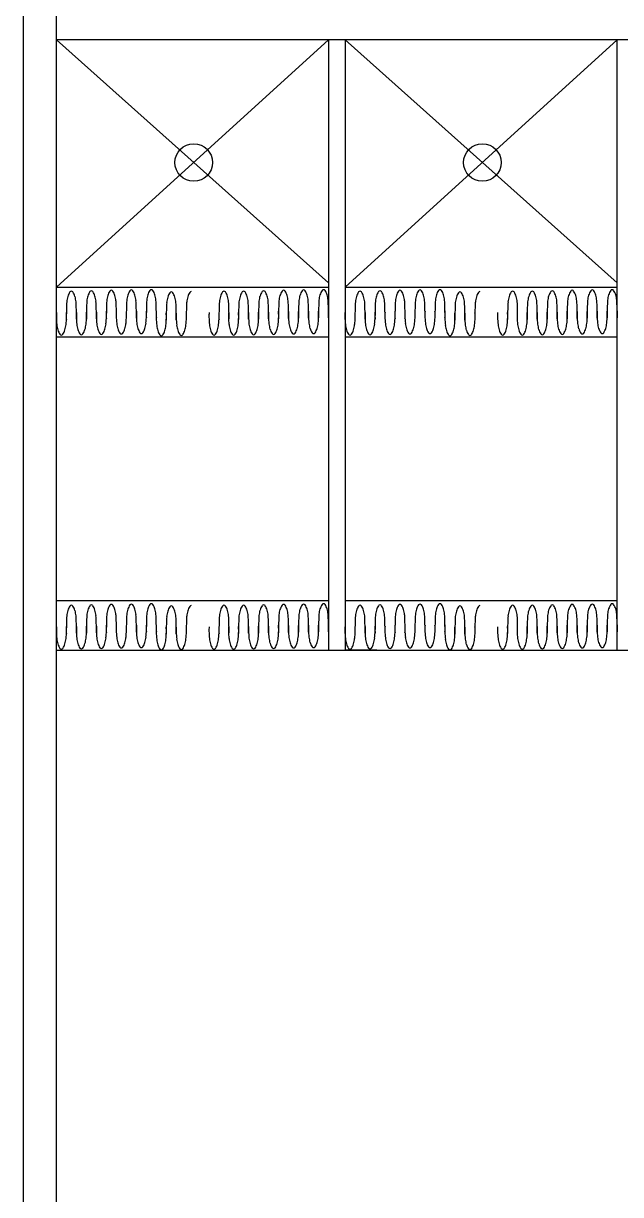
# Model space of a CAD drawing. Header units: inches. Extents: x -460 to 10305, y -938 to 5356.
# Drawn here: x 9819.4 to 9891.8, y 2437.1 to 2579.1 of the extents above; entities that cross this region are included whole.
import ezdxf

# ---------------------------------------------------------------- set-up
doc = ezdxf.new("R2010")
doc.units = ezdxf.units.IN
doc.header["$MEASUREMENT"] = 0
for name, color, linetype in [('01-0263-06-DWG-BFP-ARCH$0$SP-FIXT', 35, 'Continuous'), ('01-0263-06-DWG-BFP-ARCH$0$SP-PART', 190, 'Continuous'), ('01-0263-06-DWG-BFP-ARCH$0$SP-WALL', 7, 'Continuous')]:
    doc.layers.add(name, color=color, linetype=linetype)

# ---------------------------------------------------------------- blocks, each defined once
blk = doc.blocks.new('01-0263-06-DWG-BFP-ARCH', base_point=(1295.16, 1353.43))
at = {"layer": '01-0263-06-DWG-BFP-ARCH$0$SP-FIXT'}
for p, q in [((3307.16, 1981.43), (3340.16, 1951.96)), ((3307.16, 1951.43), (3340.16, 1981.43)), ((3342.16, 1951.43), (3375.16, 1981.43)), ((3342.16, 1981.43), (3375.16, 1951.96))]:
    blk.add_line(p, q, dxfattribs=at)
for centre in [(3323.81, 1966.56), (3358.81, 1966.56)]:
    blk.add_circle(centre, 2.28, dxfattribs=at)
at = {"layer": '01-0263-06-DWG-BFP-ARCH$0$SP-PART'}
for p, q in [((3307.16, 1951.43), (3340.16, 1951.43)), ((3342.16, 1951.43), (3375.16, 1951.43)), ((3307.16, 1945.43), (3340.16, 1945.43)), ((3342.16, 1945.43), (3375.16, 1945.43)), ((3307.16, 1913.43), (3340.16, 1913.43)), ((3342.16, 1913.43), (3375.16, 1913.43)), ((3307.16, 1907.43), (3340.16, 1907.43)), ((3342.16, 1907.43), (3375.16, 1907.43)), ((3346.01, 1907.43), (3342.16, 1907.43))]:
    blk.add_line(p, q, dxfattribs=at)
for centre, radius, start, end in [((3312.5, 1949.2), 4.11, 164.2093, 173.3189), ((3310.32, 1949.82), 1.84, 145.6774, 164.2093), ((3308.98, 1950.74), 0.219, 90, 145.6774), ((3308.98, 1950.74), 0.219, 34.3226, 90), ((3307.64, 1949.82), 1.84, 15.7907, 34.3226), ((3305.46, 1949.2), 4.11, 6.6811, 15.7907), ((3314.92, 1949.25), 4.11, 164.2093, 173.3189), ((3312.74, 1949.86), 1.84, 145.6774, 164.2093), ((3311.4, 1950.78), 0.219, 90, 145.6774), ((3311.4, 1950.78), 0.219, 34.3226, 90), ((3310.06, 1949.86), 1.84, 15.7907, 34.3226), ((3307.88, 1949.25), 4.11, 6.6811, 15.7907), ((3317.34, 1949.3), 4.11, 164.2093, 173.3189), ((3315.16, 1949.92), 1.84, 145.6774, 164.2093), ((3313.82, 1950.84), 0.219, 90, 145.6774), ((3313.82, 1950.84), 0.219, 34.3226, 90), ((3312.48, 1949.92), 1.84, 15.7907, 34.3226), ((3310.3, 1949.3), 4.11, 6.6811, 15.7907), ((3319.77, 1949.35), 4.11, 164.2093, 173.3189), ((3317.59, 1949.96), 1.84, 145.6774, 164.2093), ((3316.25, 1950.88), 0.219, 90, 145.6774), ((3316.25, 1950.88), 0.219, 34.3226, 90), ((3314.91, 1949.96), 1.84, 15.7907, 34.3226), ((3312.73, 1949.35), 4.11, 6.6811, 15.7907), ((3322.19, 1949.39), 4.11, 164.2093, 173.3189), ((3320.01, 1950), 1.84, 145.6774, 164.2093), ((3318.67, 1950.92), 0.219, 90, 145.6774), ((3318.67, 1950.92), 0.219, 34.3226, 90), ((3317.33, 1950), 1.84, 15.7907, 34.3226), ((3315.15, 1949.39), 4.11, 6.6811, 15.7907), ((3322.43, 1949.73), 1.84, 145.6774, 164.2093), ((3321.09, 1950.65), 0.219, 90, 145.6774), ((3321.09, 1950.65), 0.219, 34.3226, 90), ((3319.75, 1949.73), 1.84, 15.7907, 34.3226), ((3324.85, 1949.77), 1.84, 145.6774, 164.2093), ((3323.51, 1950.69), 0.219, 90, 145.6774), ((3331, 1949.2), 4.11, 164.2093, 173.3189), ((3328.82, 1949.82), 1.84, 145.6774, 164.2093), ((3327.48, 1950.74), 0.219, 90, 145.6774), ((3327.48, 1950.74), 0.219, 34.3226, 90), ((3326.14, 1949.82), 1.84, 15.7907, 34.3226), ((3323.96, 1949.2), 4.11, 6.6811, 15.7907), ((3333.38, 1949.2), 4.11, 164.2093, 173.3189), ((3331.2, 1949.82), 1.84, 145.6774, 164.2093), ((3329.86, 1950.74), 0.219, 90, 145.6774), ((3329.86, 1950.74), 0.219, 34.3226, 90), ((3328.52, 1949.82), 1.84, 15.7907, 34.3226), ((3326.34, 1949.2), 4.11, 6.6811, 15.7907), ((3335.8, 1949.25), 4.11, 164.2093, 173.3189), ((3333.62, 1949.86), 1.84, 145.6774, 164.2093), ((3332.28, 1950.78), 0.219, 90, 145.6774), ((3332.28, 1950.78), 0.219, 34.3226, 90), ((3330.94, 1949.86), 1.84, 15.7907, 34.3226), ((3328.76, 1949.25), 4.11, 6.6811, 15.7907), ((3338.22, 1949.3), 4.11, 164.2093, 173.3189), ((3336.04, 1949.92), 1.84, 145.6774, 164.2093), ((3334.7, 1950.84), 0.219, 90, 145.6774), ((3334.7, 1950.84), 0.219, 34.3226, 90), ((3333.36, 1949.92), 1.84, 15.7907, 34.3226), ((3331.18, 1949.3), 4.11, 6.6811, 15.7907), ((3340.65, 1949.35), 4.11, 164.2093, 173.3189), ((3338.47, 1949.96), 1.84, 145.6774, 164.2093), ((3337.13, 1950.88), 0.219, 90, 145.6774), ((3337.13, 1950.88), 0.219, 34.3226, 90), ((3335.79, 1949.96), 1.84, 15.7907, 34.3226), ((3333.61, 1949.35), 4.11, 6.6811, 15.7907), ((3343.07, 1949.39), 4.11, 164.2093, 173.3189), ((3340.89, 1950), 1.84, 145.6774, 164.2093), ((3339.55, 1950.92), 0.219, 90, 145.6774), ((3339.55, 1950.92), 0.219, 34.3226, 90), ((3338.21, 1950), 1.84, 15.7907, 34.3226), ((3336.03, 1949.39), 4.11, 6.6811, 15.7907), ((3347.5, 1949.2), 4.11, 164.2093, 173.3189), ((3345.32, 1949.82), 1.84, 145.6774, 164.2093), ((3343.98, 1950.74), 0.219, 90, 145.6774), ((3343.98, 1950.74), 0.219, 34.3226, 90), ((3342.64, 1949.82), 1.84, 15.7907, 34.3226), ((3340.46, 1949.2), 4.11, 6.6811, 15.7907), ((3349.92, 1949.25), 4.11, 164.2093, 173.3189), ((3347.74, 1949.86), 1.84, 145.6774, 164.2093), ((3346.4, 1950.78), 0.219, 90, 145.6774), ((3346.4, 1950.78), 0.219, 34.3226, 90), ((3345.06, 1949.86), 1.84, 15.7907, 34.3226), ((3342.88, 1949.25), 4.11, 6.6811, 15.7907), ((3352.34, 1949.3), 4.11, 164.2093, 173.3189), ((3350.16, 1949.92), 1.84, 145.6774, 164.2093), ((3348.82, 1950.84), 0.219, 90, 145.6774), ((3348.82, 1950.84), 0.219, 34.3226, 90), ((3347.48, 1949.92), 1.84, 15.7907, 34.3226), ((3345.3, 1949.3), 4.11, 6.6811, 15.7907), ((3354.77, 1949.35), 4.11, 164.2093, 173.3189), ((3352.59, 1949.96), 1.84, 145.6774, 164.2093), ((3351.25, 1950.88), 0.219, 90, 145.6774), ((3351.25, 1950.88), 0.219, 34.3226, 90), ((3349.91, 1949.96), 1.84, 15.7907, 34.3226), ((3347.73, 1949.35), 4.11, 6.6811, 15.7907), ((3357.19, 1949.39), 4.11, 164.2093, 173.3189), ((3355.01, 1950), 1.84, 145.6774, 164.2093), ((3353.67, 1950.92), 0.219, 90, 145.6774), ((3353.67, 1950.92), 0.219, 34.3226, 90), ((3352.33, 1950), 1.84, 15.7907, 34.3226), ((3350.15, 1949.39), 4.11, 6.6811, 15.7907), ((3357.43, 1949.73), 1.84, 145.6774, 164.2093), ((3356.09, 1950.65), 0.219, 90, 145.6774), ((3356.09, 1950.65), 0.219, 34.3226, 90), ((3354.75, 1949.73), 1.84, 15.7907, 34.3226), ((3359.85, 1949.77), 1.84, 145.6774, 164.2093), ((3358.51, 1950.69), 0.219, 90, 145.6774), ((3366, 1949.2), 4.11, 164.2093, 173.3189), ((3363.82, 1949.82), 1.84, 145.6774, 164.2093), ((3362.48, 1950.74), 0.219, 90, 145.6774), ((3362.48, 1950.74), 0.219, 34.3226, 90), ((3361.14, 1949.82), 1.84, 15.7907, 34.3226), ((3358.96, 1949.2), 4.11, 6.6811, 15.7907), ((3368.38, 1949.2), 4.11, 164.2093, 173.3189), ((3366.2, 1949.82), 1.84, 145.6774, 164.2093), ((3364.86, 1950.74), 0.219, 90, 145.6774), ((3364.86, 1950.74), 0.219, 34.3226, 90), ((3363.52, 1949.82), 1.84, 15.7907, 34.3226), ((3361.34, 1949.2), 4.11, 6.6811, 15.7907), ((3370.8, 1949.25), 4.11, 164.2093, 173.3189), ((3368.62, 1949.86), 1.84, 145.6774, 164.2093), ((3367.28, 1950.78), 0.219, 90, 145.6774), ((3367.28, 1950.78), 0.219, 34.3226, 90), ((3365.94, 1949.86), 1.84, 15.7907, 34.3226), ((3363.76, 1949.25), 4.11, 6.6811, 15.7907), ((3373.22, 1949.3), 4.11, 164.2093, 173.3189), ((3371.04, 1949.92), 1.84, 145.6774, 164.2093), ((3369.7, 1950.84), 0.219, 90, 145.6774), ((3369.7, 1950.84), 0.219, 34.3226, 90), ((3368.36, 1949.92), 1.84, 15.7907, 34.3226), ((3366.18, 1949.3), 4.11, 6.6811, 15.7907), ((3375.65, 1949.35), 4.11, 164.2093, 173.3189), ((3373.47, 1949.96), 1.84, 145.6774, 164.2093), ((3372.13, 1950.88), 0.219, 90, 145.6774), ((3372.13, 1950.88), 0.219, 34.3226, 90), ((3370.79, 1949.96), 1.84, 15.7907, 34.3226), ((3368.61, 1949.35), 4.11, 6.6811, 15.7907), ((3378.07, 1949.39), 4.11, 164.2093, 173.3189), ((3375.89, 1950), 1.84, 145.6774, 164.2093), ((3374.55, 1950.92), 0.219, 90, 145.6774), ((3374.55, 1950.92), 0.219, 34.3226, 90), ((3373.21, 1950), 1.84, 15.7907, 34.3226), ((3371.03, 1949.39), 4.11, 6.6811, 15.7907), ((3342.17, 1947.81), 33.81, 176.8277, 180.001), ((3275.78, 1947.81), 33.81, 359.999, 3.1723), ((3344.6, 1947.85), 33.81, 176.8277, 180.001), ((3278.2, 1947.85), 33.81, 359.999, 3.1723), ((3347.02, 1947.91), 33.81, 176.8277, 180.001), ((3280.63, 1947.91), 33.81, 359.999, 3.1723), ((3349.44, 1947.95), 33.81, 176.8277, 180.001), ((3283.05, 1947.95), 33.81, 359.999, 3.1723), ((3351.87, 1947.99), 33.81, 176.8277, 180.001), ((3285.47, 1947.99), 33.81, 359.999, 3.1723), ((3354.29, 1947.72), 33.81, 176.8277, 180.001), ((3324.61, 1949.12), 4.11, 164.2093, 173.3189), ((3317.57, 1949.12), 4.11, 6.6811, 15.7907), ((3287.89, 1947.72), 33.81, 359.999, 3.1723), ((3356.71, 1947.76), 33.81, 176.8277, 180.001), ((3327.04, 1949.16), 4.11, 164.2093, 173.3189), ((3360.68, 1947.81), 33.81, 176.8277, 180.001), ((3294.28, 1947.81), 33.81, 359.999, 3.1723), ((3363.05, 1947.81), 33.81, 176.8277, 180.001), ((3296.66, 1947.81), 33.81, 359.999, 3.1723), ((3365.48, 1947.85), 33.81, 176.8277, 180.001), ((3299.08, 1947.85), 33.81, 359.999, 3.1723), ((3367.9, 1947.91), 33.81, 176.8277, 180.001), ((3301.51, 1947.91), 33.81, 359.999, 3.1723), ((3370.32, 1947.95), 33.81, 176.8277, 180.001), ((3303.93, 1947.95), 33.81, 359.999, 3.1723), ((3372.75, 1947.99), 33.81, 176.8277, 180.001), ((3306.35, 1947.99), 33.81, 359.999, 3.1723), ((3377.17, 1947.81), 33.81, 176.8277, 180.001), ((3310.78, 1947.81), 33.81, 359.999, 3.1723), ((3379.6, 1947.85), 33.81, 176.8277, 180.001), ((3313.2, 1947.85), 33.81, 359.999, 3.1723), ((3382.02, 1947.91), 33.81, 176.8277, 180.001), ((3315.63, 1947.91), 33.81, 359.999, 3.1723), ((3384.44, 1947.95), 33.81, 176.8277, 180.001), ((3318.05, 1947.95), 33.81, 359.999, 3.1723), ((3386.87, 1947.99), 33.81, 176.8277, 180.001), ((3320.47, 1947.99), 33.81, 359.999, 3.1723), ((3389.29, 1947.72), 33.81, 176.8277, 180.001), ((3359.61, 1949.12), 4.11, 164.2093, 173.3189), ((3352.57, 1949.12), 4.11, 6.6811, 15.7907), ((3322.89, 1947.72), 33.81, 359.999, 3.1723), ((3391.71, 1947.76), 33.81, 176.8277, 180.001), ((3362.04, 1949.16), 4.11, 164.2093, 173.3189), ((3395.68, 1947.81), 33.81, 176.8277, 180.001), ((3329.28, 1947.81), 33.81, 359.999, 3.1723), ((3398.05, 1947.81), 33.81, 176.8277, 180.001), ((3331.66, 1947.81), 33.81, 359.999, 3.1723), ((3400.48, 1947.85), 33.81, 176.8277, 180.001), ((3334.08, 1947.85), 33.81, 359.999, 3.1723), ((3402.9, 1947.91), 33.81, 176.8277, 180.001), ((3336.51, 1947.91), 33.81, 359.999, 3.1723), ((3405.32, 1947.95), 33.81, 176.8277, 180.001), ((3338.93, 1947.95), 33.81, 359.999, 3.1723), ((3407.75, 1947.99), 33.81, 176.8277, 180.001), ((3341.35, 1947.99), 33.81, 359.999, 3.1723), ((3340.96, 1947.79), 33.81, 179.0509, 180.001), ((3314.78, 1947.79), 7.63, 180, 186.6811), ((3273.36, 1947.77), 33.81, 359.999, 0.9844), ((3299.53, 1947.77), 7.63, 358.0441, 0), ((3300.75, 1947.79), 7.63, 353.3189, 360), ((3274.57, 1947.79), 33.81, 359.999, 0.9844), ((3315.99, 1947.81), 7.63, 180, 182.1124), ((3343.39, 1947.83), 33.81, 179.0509, 180.001), ((3317.21, 1947.83), 7.63, 180, 186.6811), ((3301.96, 1947.81), 7.63, 358.0441, 0), ((3303.17, 1947.83), 7.63, 353.3189, 360), ((3276.99, 1947.83), 33.81, 359.999, 0.9844), ((3318.42, 1947.85), 7.63, 180, 182.1124), ((3345.81, 1947.87), 33.81, 179.0509, 180.001), ((3319.63, 1947.87), 7.63, 180, 186.6811), ((3304.38, 1947.85), 7.63, 358.0441, 0), ((3305.59, 1947.87), 7.63, 353.3189, 360), ((3320.84, 1947.91), 7.63, 180, 182.4092), ((3279.42, 1947.87), 33.81, 359.999, 1.1113), ((3348.23, 1947.93), 33.81, 179.0509, 180.001), ((3322.05, 1947.93), 7.63, 180, 186.6811), ((3306.8, 1947.91), 7.63, 358.0441, 360), ((3308.02, 1947.93), 7.63, 353.3189, 0), ((3281.84, 1947.93), 33.81, 359.999, 0.9844), ((3323.26, 1947.95), 7.63, 180, 182.1124), ((3350.66, 1947.97), 33.81, 179.0509, 180.001), ((3324.48, 1947.97), 7.63, 180, 186.6811), ((3309.23, 1947.95), 7.63, 358.0441, 360), ((3310.44, 1947.97), 7.63, 353.3189, 0), ((3284.26, 1947.97), 33.81, 359.999, 0.9844), ((3325.69, 1947.99), 7.63, 180, 182.1124), ((3353.08, 1948.02), 33.81, 179.0509, 180.001), ((3353.08, 1947.7), 33.81, 179.0509, 180.001), ((3326.9, 1948.01), 7.63, 180, 182.1124), ((3326.9, 1947.7), 7.63, 180, 186.6811), ((3311.65, 1947.99), 7.63, 358.0441, 360), ((3312.86, 1947.7), 7.63, 353.3189, 360), ((3286.68, 1947.7), 33.81, 359.999, 0.9844), ((3328.11, 1947.72), 7.63, 180, 182.1124), ((3355.5, 1947.74), 33.81, 179.0509, 180.001), ((3329.32, 1947.74), 7.63, 180, 186.6811), ((3314.07, 1947.72), 7.63, 358.0441, 0), ((3315.29, 1947.74), 7.63, 353.3189, 360), ((3330.53, 1947.76), 7.63, 180, 182.1124), ((3289.11, 1947.74), 33.81, 359.999, 0.9844), ((3359.47, 1947.79), 33.81, 179.0509, 180.001), ((3333.29, 1947.79), 7.63, 180, 186.6811), ((3319.25, 1947.79), 7.63, 353.3189, 360), ((3293.07, 1947.79), 33.81, 359.999, 0.9844), ((3334.5, 1947.81), 7.63, 180, 182.1124), ((3361.84, 1947.79), 33.81, 179.0509, 180.001), ((3335.66, 1947.79), 7.63, 180, 186.6811), ((3320.46, 1947.81), 7.63, 358.0441, 0), ((3321.63, 1947.79), 7.63, 353.3189, 0), ((3295.45, 1947.79), 33.81, 359.999, 0.9844), ((3336.88, 1947.81), 7.63, 180, 182.1124), ((3364.27, 1947.83), 33.81, 179.0509, 180.001), ((3338.09, 1947.83), 7.63, 180, 186.6811), ((3322.84, 1947.81), 7.63, 358.0441, 360), ((3324.05, 1947.83), 7.63, 353.3189, 0), ((3339.3, 1947.85), 7.63, 180, 182.1124), ((3297.87, 1947.83), 33.81, 359.999, 0.9844), ((3366.69, 1947.87), 33.81, 179.0509, 180.001), ((3340.51, 1947.87), 7.63, 180, 186.6811), ((3325.26, 1947.85), 7.63, 358.0441, 360), ((3326.48, 1947.87), 7.63, 353.3189, 0), ((3341.72, 1947.91), 7.63, 180, 182.4092), ((3300.3, 1947.87), 33.81, 359.999, 1.1113), ((3369.11, 1947.93), 33.81, 179.0509, 180.001), ((3342.93, 1947.93), 7.63, 180, 186.6811), ((3327.69, 1947.91), 7.63, 358.0441, 360), ((3328.9, 1947.93), 7.63, 353.3189, 0), ((3302.72, 1947.93), 33.81, 359.999, 0.9844), ((3344.15, 1947.95), 7.63, 180, 182.1124), ((3371.54, 1947.97), 33.81, 179.0509, 180.001), ((3345.36, 1947.97), 7.63, 180, 186.6811), ((3330.11, 1947.95), 7.63, 358.0441, 360), ((3331.32, 1947.97), 7.63, 353.3189, 0), ((3346.57, 1947.99), 7.63, 180, 182.1124), ((3305.14, 1947.97), 33.81, 359.999, 0.9844), ((3373.96, 1948.02), 33.81, 179.0509, 180.001), ((3347.78, 1948.01), 7.63, 180, 182.1124), ((3332.53, 1947.99), 7.63, 358.0441, 360), ((3375.96, 1947.79), 33.81, 179.0509, 180.001), ((3349.78, 1947.79), 7.63, 180, 186.6811), ((3308.36, 1947.77), 33.81, 359.999, 0.9844), ((3334.53, 1947.77), 7.63, 358.0441, 0), ((3335.75, 1947.79), 7.63, 353.3189, 360), ((3309.57, 1947.79), 33.81, 359.999, 0.9844), ((3350.99, 1947.81), 7.63, 180, 182.1124), ((3378.39, 1947.83), 33.81, 179.0509, 180.001), ((3352.21, 1947.83), 7.63, 180, 186.6811), ((3336.96, 1947.81), 7.63, 358.0441, 0), ((3338.17, 1947.83), 7.63, 353.3189, 360), ((3311.99, 1947.83), 33.81, 359.999, 0.9844), ((3353.42, 1947.85), 7.63, 180, 182.1124), ((3380.81, 1947.87), 33.81, 179.0509, 180.001), ((3354.63, 1947.87), 7.63, 180, 186.6811), ((3339.38, 1947.85), 7.63, 358.0441, 0), ((3340.59, 1947.87), 7.63, 353.3189, 360), ((3355.84, 1947.91), 7.63, 180, 182.4092), ((3314.42, 1947.87), 33.81, 359.999, 1.1113), ((3383.23, 1947.93), 33.81, 179.0509, 180.001), ((3357.05, 1947.93), 7.63, 180, 186.6811), ((3341.8, 1947.91), 7.63, 358.0441, 360), ((3343.02, 1947.93), 7.63, 353.3189, 0), ((3316.84, 1947.93), 33.81, 359.999, 0.9844), ((3358.26, 1947.95), 7.63, 180, 182.1124), ((3385.66, 1947.97), 33.81, 179.0509, 180.001), ((3359.48, 1947.97), 7.63, 180, 186.6811), ((3344.23, 1947.95), 7.63, 358.0441, 360), ((3345.44, 1947.97), 7.63, 353.3189, 0), ((3319.26, 1947.97), 33.81, 359.999, 0.9844), ((3360.69, 1947.99), 7.63, 180, 182.1124), ((3388.08, 1948.02), 33.81, 179.0509, 180.001), ((3388.08, 1947.7), 33.81, 179.0509, 180.001), ((3361.9, 1948.01), 7.63, 180, 182.1124), ((3361.9, 1947.7), 7.63, 180, 186.6811), ((3346.65, 1947.99), 7.63, 358.0441, 360), ((3347.86, 1947.7), 7.63, 353.3189, 360), ((3321.68, 1947.7), 33.81, 359.999, 0.9844), ((3363.11, 1947.72), 7.63, 180, 182.1124), ((3390.5, 1947.74), 33.81, 179.0509, 180.001), ((3364.32, 1947.74), 7.63, 180, 186.6811), ((3349.07, 1947.72), 7.63, 358.0441, 0), ((3350.29, 1947.74), 7.63, 353.3189, 360), ((3365.53, 1947.76), 7.63, 180, 182.1124), ((3324.11, 1947.74), 33.81, 359.999, 0.9844), ((3394.47, 1947.79), 33.81, 179.0509, 180.001), ((3368.29, 1947.79), 7.63, 180, 186.6811), ((3354.25, 1947.79), 7.63, 353.3189, 360), ((3328.07, 1947.79), 33.81, 359.999, 0.9844), ((3369.5, 1947.81), 7.63, 180, 182.1124), ((3396.84, 1947.79), 33.81, 179.0509, 180.001), ((3370.66, 1947.79), 7.63, 180, 186.6811), ((3355.46, 1947.81), 7.63, 358.0441, 0), ((3356.63, 1947.79), 7.63, 353.3189, 0), ((3330.45, 1947.79), 33.81, 359.999, 0.9844), ((3371.88, 1947.81), 7.63, 180, 182.1124), ((3399.27, 1947.83), 33.81, 179.0509, 180.001), ((3373.09, 1947.83), 7.63, 180, 186.6811), ((3357.84, 1947.81), 7.63, 358.0441, 360), ((3359.05, 1947.83), 7.63, 353.3189, 0), ((3374.3, 1947.85), 7.63, 180, 182.1124), ((3332.87, 1947.83), 33.81, 359.999, 0.9844), ((3401.69, 1947.87), 33.81, 179.0509, 180.001), ((3375.51, 1947.87), 7.63, 180, 186.6811), ((3360.26, 1947.85), 7.63, 358.0441, 360), ((3361.48, 1947.87), 7.63, 353.3189, 0), ((3376.72, 1947.91), 7.63, 180, 182.4092), ((3335.3, 1947.87), 33.81, 359.999, 1.1113), ((3404.11, 1947.93), 33.81, 179.0509, 180.001), ((3377.93, 1947.93), 7.63, 180, 186.6811), ((3362.69, 1947.91), 7.63, 358.0441, 360), ((3363.9, 1947.93), 7.63, 353.3189, 0), ((3337.72, 1947.93), 33.81, 359.999, 0.9844), ((3379.15, 1947.95), 7.63, 180, 182.1124), ((3406.54, 1947.97), 33.81, 179.0509, 180.001), ((3380.36, 1947.97), 7.63, 180, 186.6811), ((3365.11, 1947.95), 7.63, 358.0441, 360), ((3366.32, 1947.97), 7.63, 353.3189, 0), ((3381.57, 1947.99), 7.63, 180, 182.1124), ((3340.14, 1947.97), 33.81, 359.999, 0.9844), ((3408.96, 1948.02), 33.81, 179.0509, 180.001), ((3382.78, 1948.01), 7.63, 180, 182.1124), ((3367.53, 1947.99), 7.63, 358.0441, 360), ((3311.28, 1947.38), 4.11, 186.6811, 195.7907), ((3309.1, 1946.76), 1.84, 195.7907, 214.3226), ((3306.42, 1946.76), 1.84, 325.6774, 344.2093), ((3304.24, 1947.38), 4.11, 344.2093, 353.3189), ((3313.71, 1947.42), 4.11, 186.6811, 195.7907), ((3311.53, 1946.81), 1.84, 195.7907, 214.3226), ((3308.85, 1946.81), 1.84, 325.6774, 344.2093), ((3306.67, 1947.42), 4.11, 344.2093, 353.3189), ((3316.13, 1947.46), 4.11, 186.6811, 195.7907), ((3313.95, 1946.85), 1.84, 195.7907, 214.3226), ((3311.27, 1946.85), 1.84, 325.6774, 344.2093), ((3309.09, 1947.46), 4.11, 344.2093, 353.3189), ((3318.55, 1947.52), 4.11, 186.6811, 195.7907), ((3316.37, 1946.91), 1.84, 195.7907, 214.3226), ((3313.69, 1946.91), 1.84, 325.6774, 344.2093), ((3311.51, 1947.52), 4.11, 344.2093, 353.3189), ((3320.98, 1947.56), 4.11, 186.6811, 195.7907), ((3318.8, 1946.95), 1.84, 195.7907, 214.3226), ((3316.12, 1946.95), 1.84, 325.6774, 344.2093), ((3313.94, 1947.56), 4.11, 344.2093, 353.3189), ((3323.4, 1947.29), 4.11, 186.6811, 195.7907), ((3321.22, 1946.68), 1.84, 195.7907, 214.3226), ((3318.54, 1946.68), 1.84, 325.6774, 344.2093), ((3316.36, 1947.29), 4.11, 344.2093, 353.3189), ((3325.82, 1947.33), 4.11, 186.6811, 195.7907), ((3323.64, 1946.72), 1.84, 195.7907, 214.3226), ((3320.96, 1946.72), 1.84, 325.6774, 344.2093), ((3318.78, 1947.33), 4.11, 344.2093, 353.3189), ((3329.79, 1947.38), 4.11, 186.6811, 195.7907), ((3327.61, 1946.76), 1.84, 195.7907, 214.3226), ((3324.93, 1946.76), 1.84, 325.6774, 344.2093), ((3322.75, 1947.38), 4.11, 344.2093, 353.3189), ((3332.17, 1947.38), 4.11, 186.6811, 195.7907), ((3329.99, 1946.76), 1.84, 195.7907, 214.3226), ((3327.31, 1946.76), 1.84, 325.6774, 344.2093), ((3325.12, 1947.38), 4.11, 344.2093, 353.3189), ((3334.59, 1947.42), 4.11, 186.6811, 195.7907), ((3332.41, 1946.81), 1.84, 195.7907, 214.3226), ((3329.73, 1946.81), 1.84, 325.6774, 344.2093), ((3327.55, 1947.42), 4.11, 344.2093, 353.3189), ((3337.01, 1947.46), 4.11, 186.6811, 195.7907), ((3334.83, 1946.85), 1.84, 195.7907, 214.3226), ((3332.15, 1946.85), 1.84, 325.6774, 344.2093), ((3329.97, 1947.46), 4.11, 344.2093, 353.3189), ((3339.44, 1947.52), 4.11, 186.6811, 195.7907), ((3337.26, 1946.91), 1.84, 195.7907, 214.3226), ((3334.58, 1946.91), 1.84, 325.6774, 344.2093), ((3332.39, 1947.52), 4.11, 344.2093, 353.3189), ((3341.86, 1947.56), 4.11, 186.6811, 195.7907), ((3339.68, 1946.95), 1.84, 195.7907, 214.3226), ((3337, 1946.95), 1.84, 325.6774, 344.2093), ((3334.82, 1947.56), 4.11, 344.2093, 353.3189), ((3346.28, 1947.38), 4.11, 186.6811, 195.7907), ((3344.1, 1946.76), 1.84, 195.7907, 214.3226), ((3341.42, 1946.76), 1.84, 325.6774, 344.2093), ((3339.24, 1947.38), 4.11, 344.2093, 353.3189), ((3348.71, 1947.42), 4.11, 186.6811, 195.7907), ((3346.53, 1946.81), 1.84, 195.7907, 214.3226), ((3343.85, 1946.81), 1.84, 325.6774, 344.2093), ((3341.67, 1947.42), 4.11, 344.2093, 353.3189), ((3351.13, 1947.46), 4.11, 186.6811, 195.7907), ((3348.95, 1946.85), 1.84, 195.7907, 214.3226), ((3346.27, 1946.85), 1.84, 325.6774, 344.2093), ((3344.09, 1947.46), 4.11, 344.2093, 353.3189), ((3353.55, 1947.52), 4.11, 186.6811, 195.7907), ((3351.37, 1946.91), 1.84, 195.7907, 214.3226), ((3348.69, 1946.91), 1.84, 325.6774, 344.2093), ((3346.51, 1947.52), 4.11, 344.2093, 353.3189), ((3355.98, 1947.56), 4.11, 186.6811, 195.7907), ((3353.8, 1946.95), 1.84, 195.7907, 214.3226), ((3351.12, 1946.95), 1.84, 325.6774, 344.2093), ((3348.94, 1947.56), 4.11, 344.2093, 353.3189), ((3358.4, 1947.29), 4.11, 186.6811, 195.7907), ((3356.22, 1946.68), 1.84, 195.7907, 214.3226), ((3353.54, 1946.68), 1.84, 325.6774, 344.2093), ((3351.36, 1947.29), 4.11, 344.2093, 353.3189), ((3360.82, 1947.33), 4.11, 186.6811, 195.7907), ((3358.64, 1946.72), 1.84, 195.7907, 214.3226), ((3355.96, 1946.72), 1.84, 325.6774, 344.2093), ((3353.78, 1947.33), 4.11, 344.2093, 353.3189), ((3364.79, 1947.38), 4.11, 186.6811, 195.7907), ((3362.61, 1946.76), 1.84, 195.7907, 214.3226), ((3359.93, 1946.76), 1.84, 325.6774, 344.2093), ((3357.75, 1947.38), 4.11, 344.2093, 353.3189), ((3367.17, 1947.38), 4.11, 186.6811, 195.7907), ((3364.99, 1946.76), 1.84, 195.7907, 214.3226), ((3362.31, 1946.76), 1.84, 325.6774, 344.2093), ((3360.12, 1947.38), 4.11, 344.2093, 353.3189), ((3369.59, 1947.42), 4.11, 186.6811, 195.7907), ((3367.41, 1946.81), 1.84, 195.7907, 214.3226), ((3364.73, 1946.81), 1.84, 325.6774, 344.2093), ((3362.55, 1947.42), 4.11, 344.2093, 353.3189), ((3372.01, 1947.46), 4.11, 186.6811, 195.7907), ((3369.83, 1946.85), 1.84, 195.7907, 214.3226), ((3367.15, 1946.85), 1.84, 325.6774, 344.2093), ((3364.97, 1947.46), 4.11, 344.2093, 353.3189), ((3374.44, 1947.52), 4.11, 186.6811, 195.7907), ((3372.26, 1946.91), 1.84, 195.7907, 214.3226), ((3369.58, 1946.91), 1.84, 325.6774, 344.2093), ((3367.39, 1947.52), 4.11, 344.2093, 353.3189), ((3376.86, 1947.56), 4.11, 186.6811, 195.7907), ((3374.68, 1946.95), 1.84, 195.7907, 214.3226), ((3372, 1946.95), 1.84, 325.6774, 344.2093), ((3369.82, 1947.56), 4.11, 344.2093, 353.3189), ((3307.76, 1945.85), 0.219, 214.3226, 270), ((3307.76, 1945.85), 0.219, 270, 325.6774), ((3310.19, 1945.89), 0.219, 214.3226, 270), ((3310.19, 1945.89), 0.219, 270, 325.6774), ((3312.61, 1945.93), 0.219, 214.3226, 270), ((3312.61, 1945.93), 0.219, 270, 325.6774), ((3315.03, 1945.99), 0.219, 214.3226, 270), ((3315.03, 1945.99), 0.219, 270, 325.6774), ((3317.46, 1946.03), 0.219, 214.3226, 270), ((3317.46, 1946.03), 0.219, 270, 325.6774), ((3319.88, 1945.76), 0.219, 214.3226, 270), ((3319.88, 1945.76), 0.219, 270, 325.6774), ((3322.3, 1945.8), 0.219, 214.3226, 270), ((3322.3, 1945.8), 0.219, 270, 325.6774), ((3326.27, 1945.85), 0.219, 214.3226, 270), ((3326.27, 1945.85), 0.219, 270, 325.6774), ((3328.65, 1945.85), 0.219, 214.3226, 270), ((3328.65, 1945.85), 0.219, 270, 325.6774), ((3331.07, 1945.89), 0.219, 214.3226, 270), ((3331.07, 1945.89), 0.219, 270, 325.6774), ((3333.49, 1945.93), 0.219, 214.3226, 270), ((3333.49, 1945.93), 0.219, 270, 325.6774), ((3335.92, 1945.99), 0.219, 214.3226, 270), ((3335.92, 1945.99), 0.219, 270, 325.6774), ((3338.34, 1946.03), 0.219, 214.3226, 270), ((3338.34, 1946.03), 0.219, 270, 325.6774), ((3342.76, 1945.85), 0.219, 214.3226, 270), ((3342.76, 1945.85), 0.219, 270, 325.6774), ((3345.19, 1945.89), 0.219, 214.3226, 270), ((3345.19, 1945.89), 0.219, 270, 325.6774), ((3347.61, 1945.93), 0.219, 214.3226, 270), ((3347.61, 1945.93), 0.219, 270, 325.6774), ((3350.03, 1945.99), 0.219, 214.3226, 270), ((3350.03, 1945.99), 0.219, 270, 325.6774), ((3352.46, 1946.03), 0.219, 214.3226, 270), ((3352.46, 1946.03), 0.219, 270, 325.6774), ((3354.88, 1945.76), 0.219, 214.3226, 270), ((3354.88, 1945.76), 0.219, 270, 325.6774), ((3357.3, 1945.8), 0.219, 214.3226, 270), ((3357.3, 1945.8), 0.219, 270, 325.6774), ((3361.27, 1945.85), 0.219, 214.3226, 270), ((3361.27, 1945.85), 0.219, 270, 325.6774), ((3363.65, 1945.85), 0.219, 214.3226, 270), ((3363.65, 1945.85), 0.219, 270, 325.6774), ((3366.07, 1945.89), 0.219, 214.3226, 270), ((3366.07, 1945.89), 0.219, 270, 325.6774), ((3368.49, 1945.93), 0.219, 214.3226, 270), ((3368.49, 1945.93), 0.219, 270, 325.6774), ((3370.92, 1945.99), 0.219, 214.3226, 270), ((3370.92, 1945.99), 0.219, 270, 325.6774), ((3373.34, 1946.03), 0.219, 214.3226, 270), ((3373.34, 1946.03), 0.219, 270, 325.6774), ((3312.5, 1911.11), 4.11, 164.2093, 173.3189), ((3310.32, 1911.73), 1.84, 145.6774, 164.2093), ((3308.98, 1912.64), 0.219, 90, 145.6774), ((3308.98, 1912.64), 0.219, 34.3226, 90), ((3307.64, 1911.73), 1.84, 15.7907, 34.3226), ((3305.46, 1911.11), 4.11, 6.6811, 15.7907), ((3314.92, 1911.15), 4.11, 164.2093, 173.3189), ((3312.74, 1911.77), 1.84, 145.6774, 164.2093), ((3311.4, 1912.69), 0.219, 90, 145.6774), ((3311.4, 1912.69), 0.219, 34.3226, 90), ((3310.06, 1911.77), 1.84, 15.7907, 34.3226), ((3307.88, 1911.15), 4.11, 6.6811, 15.7907), ((3317.34, 1911.21), 4.11, 164.2093, 173.3189), ((3315.16, 1911.83), 1.84, 145.6774, 164.2093), ((3313.82, 1912.74), 0.219, 90, 145.6774), ((3313.82, 1912.74), 0.219, 34.3226, 90), ((3312.48, 1911.83), 1.84, 15.7907, 34.3226), ((3310.3, 1911.21), 4.11, 6.6811, 15.7907), ((3319.77, 1911.25), 4.11, 164.2093, 173.3189), ((3317.59, 1911.87), 1.84, 145.6774, 164.2093), ((3316.25, 1912.78), 0.219, 90, 145.6774), ((3316.25, 1912.78), 0.219, 34.3226, 90), ((3314.91, 1911.87), 1.84, 15.7907, 34.3226), ((3312.73, 1911.25), 4.11, 6.6811, 15.7907), ((3322.19, 1911.3), 4.11, 164.2093, 173.3189), ((3320.01, 1911.91), 1.84, 145.6774, 164.2093), ((3318.67, 1912.83), 0.219, 90, 145.6774), ((3318.67, 1912.83), 0.219, 34.3226, 90), ((3317.33, 1911.91), 1.84, 15.7907, 34.3226), ((3315.15, 1911.3), 4.11, 6.6811, 15.7907), ((3324.61, 1911.02), 4.11, 164.2093, 173.3189), ((3322.43, 1911.64), 1.84, 145.6774, 164.2093), ((3321.09, 1912.56), 0.219, 90, 145.6774), ((3321.09, 1912.56), 0.219, 34.3226, 90), ((3319.75, 1911.64), 1.84, 15.7907, 34.3226), ((3317.57, 1911.02), 4.11, 6.6811, 15.7907), ((3327.04, 1911.07), 4.11, 164.2093, 173.3189), ((3324.85, 1911.68), 1.84, 145.6774, 164.2093), ((3323.51, 1912.6), 0.219, 90, 145.6774), ((3331, 1911.11), 4.11, 164.2093, 173.3189), ((3328.82, 1911.73), 1.84, 145.6774, 164.2093), ((3327.48, 1912.64), 0.219, 90, 145.6774), ((3327.48, 1912.64), 0.219, 34.3226, 90), ((3326.14, 1911.73), 1.84, 15.7907, 34.3226), ((3323.96, 1911.11), 4.11, 6.6811, 15.7907), ((3333.38, 1911.11), 4.11, 164.2093, 173.3189), ((3331.2, 1911.73), 1.84, 145.6774, 164.2093), ((3329.86, 1912.64), 0.219, 90, 145.6774), ((3329.86, 1912.64), 0.219, 34.3226, 90), ((3328.52, 1911.73), 1.84, 15.7907, 34.3226), ((3326.34, 1911.11), 4.11, 6.6811, 15.7907), ((3335.8, 1911.15), 4.11, 164.2093, 173.3189), ((3333.62, 1911.77), 1.84, 145.6774, 164.2093), ((3332.28, 1912.69), 0.219, 90, 145.6774), ((3332.28, 1912.69), 0.219, 34.3226, 90), ((3330.94, 1911.77), 1.84, 15.7907, 34.3226), ((3328.76, 1911.15), 4.11, 6.6811, 15.7907), ((3338.22, 1911.21), 4.11, 164.2093, 173.3189), ((3336.04, 1911.83), 1.84, 145.6774, 164.2093), ((3334.7, 1912.74), 0.219, 90, 145.6774), ((3334.7, 1912.74), 0.219, 34.3226, 90), ((3333.36, 1911.83), 1.84, 15.7907, 34.3226), ((3331.18, 1911.21), 4.11, 6.6811, 15.7907), ((3340.65, 1911.25), 4.11, 164.2093, 173.3189), ((3338.47, 1911.87), 1.84, 145.6774, 164.2093), ((3337.13, 1912.78), 0.219, 90, 145.6774), ((3337.13, 1912.78), 0.219, 34.3226, 90), ((3335.79, 1911.87), 1.84, 15.7907, 34.3226), ((3333.61, 1911.25), 4.11, 6.6811, 15.7907), ((3343.07, 1911.3), 4.11, 164.2093, 173.3189), ((3340.89, 1911.91), 1.84, 145.6774, 164.2093), ((3339.55, 1912.83), 0.219, 90, 145.6774), ((3339.55, 1912.83), 0.219, 34.3226, 90), ((3338.21, 1911.91), 1.84, 15.7907, 34.3226), ((3336.03, 1911.3), 4.11, 6.6811, 15.7907), ((3347.5, 1911.11), 4.11, 164.2093, 173.3189), ((3345.32, 1911.73), 1.84, 145.6774, 164.2093), ((3343.98, 1912.64), 0.219, 90, 145.6774), ((3343.98, 1912.64), 0.219, 34.3226, 90), ((3342.64, 1911.73), 1.84, 15.7907, 34.3226), ((3340.46, 1911.11), 4.11, 6.6811, 15.7907), ((3349.92, 1911.15), 4.11, 164.2093, 173.3189), ((3347.74, 1911.77), 1.84, 145.6774, 164.2093), ((3346.4, 1912.69), 0.219, 90, 145.6774), ((3346.4, 1912.69), 0.219, 34.3226, 90), ((3345.06, 1911.77), 1.84, 15.7907, 34.3226), ((3342.88, 1911.15), 4.11, 6.6811, 15.7907), ((3352.34, 1911.21), 4.11, 164.2093, 173.3189), ((3350.16, 1911.83), 1.84, 145.6774, 164.2093), ((3348.82, 1912.74), 0.219, 90, 145.6774), ((3348.82, 1912.74), 0.219, 34.3226, 90), ((3347.48, 1911.83), 1.84, 15.7907, 34.3226), ((3345.3, 1911.21), 4.11, 6.6811, 15.7907), ((3354.77, 1911.25), 4.11, 164.2093, 173.3189), ((3352.59, 1911.87), 1.84, 145.6774, 164.2093), ((3351.25, 1912.78), 0.219, 90, 145.6774), ((3351.25, 1912.78), 0.219, 34.3226, 90), ((3349.91, 1911.87), 1.84, 15.7907, 34.3226), ((3347.73, 1911.25), 4.11, 6.6811, 15.7907), ((3357.19, 1911.3), 4.11, 164.2093, 173.3189), ((3355.01, 1911.91), 1.84, 145.6774, 164.2093), ((3353.67, 1912.83), 0.219, 90, 145.6774), ((3353.67, 1912.83), 0.219, 34.3226, 90), ((3352.33, 1911.91), 1.84, 15.7907, 34.3226), ((3350.15, 1911.3), 4.11, 6.6811, 15.7907), ((3359.61, 1911.02), 4.11, 164.2093, 173.3189), ((3357.43, 1911.64), 1.84, 145.6774, 164.2093), ((3356.09, 1912.56), 0.219, 90, 145.6774), ((3356.09, 1912.56), 0.219, 34.3226, 90), ((3354.75, 1911.64), 1.84, 15.7907, 34.3226), ((3352.57, 1911.02), 4.11, 6.6811, 15.7907), ((3362.04, 1911.07), 4.11, 164.2093, 173.3189), ((3359.85, 1911.68), 1.84, 145.6774, 164.2093), ((3358.51, 1912.6), 0.219, 90, 145.6774), ((3366, 1911.11), 4.11, 164.2093, 173.3189), ((3363.82, 1911.73), 1.84, 145.6774, 164.2093), ((3362.48, 1912.64), 0.219, 90, 145.6774), ((3362.48, 1912.64), 0.219, 34.3226, 90), ((3361.14, 1911.73), 1.84, 15.7907, 34.3226), ((3358.96, 1911.11), 4.11, 6.6811, 15.7907), ((3368.38, 1911.11), 4.11, 164.2093, 173.3189), ((3366.2, 1911.73), 1.84, 145.6774, 164.2093), ((3364.86, 1912.64), 0.219, 90, 145.6774), ((3364.86, 1912.64), 0.219, 34.3226, 90), ((3363.52, 1911.73), 1.84, 15.7907, 34.3226), ((3361.34, 1911.11), 4.11, 6.6811, 15.7907), ((3370.8, 1911.15), 4.11, 164.2093, 173.3189), ((3368.62, 1911.77), 1.84, 145.6774, 164.2093), ((3367.28, 1912.69), 0.219, 90, 145.6774), ((3367.28, 1912.69), 0.219, 34.3226, 90), ((3365.94, 1911.77), 1.84, 15.7907, 34.3226), ((3363.76, 1911.15), 4.11, 6.6811, 15.7907), ((3373.22, 1911.21), 4.11, 164.2093, 173.3189), ((3371.04, 1911.83), 1.84, 145.6774, 164.2093), ((3369.7, 1912.74), 0.219, 90, 145.6774), ((3369.7, 1912.74), 0.219, 34.3226, 90), ((3368.36, 1911.83), 1.84, 15.7907, 34.3226), ((3366.18, 1911.21), 4.11, 6.6811, 15.7907), ((3375.65, 1911.25), 4.11, 164.2093, 173.3189), ((3373.47, 1911.87), 1.84, 145.6774, 164.2093), ((3372.13, 1912.78), 0.219, 90, 145.6774), ((3372.13, 1912.78), 0.219, 34.3226, 90), ((3370.79, 1911.87), 1.84, 15.7907, 34.3226), ((3368.61, 1911.25), 4.11, 6.6811, 15.7907), ((3378.07, 1911.3), 4.11, 164.2093, 173.3189), ((3375.89, 1911.91), 1.84, 145.6774, 164.2093), ((3374.55, 1912.83), 0.219, 90, 145.6774), ((3374.55, 1912.83), 0.219, 34.3226, 90), ((3373.21, 1911.91), 1.84, 15.7907, 34.3226), ((3371.03, 1911.3), 4.11, 6.6811, 15.7907), ((3342.17, 1909.72), 33.81, 176.8277, 180.001), ((3275.78, 1909.72), 33.81, 359.999, 3.1723), ((3344.6, 1909.76), 33.81, 176.8277, 180.001), ((3278.2, 1909.76), 33.81, 359.999, 3.1723), ((3347.02, 1909.82), 33.81, 176.8277, 180.001), ((3280.63, 1909.82), 33.81, 359.999, 3.1723), ((3349.44, 1909.86), 33.81, 176.8277, 180.001), ((3283.05, 1909.86), 33.81, 359.999, 3.1723), ((3351.87, 1909.9), 33.81, 176.8277, 180.001), ((3285.47, 1909.9), 33.81, 359.999, 3.1723), ((3354.29, 1909.63), 33.81, 176.8277, 180.001), ((3287.89, 1909.63), 33.81, 359.999, 3.1723), ((3356.71, 1909.67), 33.81, 176.8277, 180.001), ((3360.68, 1909.72), 33.81, 176.8277, 180.001), ((3294.28, 1909.72), 33.81, 359.999, 3.1723), ((3363.05, 1909.72), 33.81, 176.8277, 180.001), ((3296.66, 1909.72), 33.81, 359.999, 3.1723), ((3365.48, 1909.76), 33.81, 176.8277, 180.001), ((3299.08, 1909.76), 33.81, 359.999, 3.1723), ((3367.9, 1909.82), 33.81, 176.8277, 180.001), ((3301.51, 1909.82), 33.81, 359.999, 3.1723), ((3370.32, 1909.86), 33.81, 176.8277, 180.001), ((3303.93, 1909.86), 33.81, 359.999, 3.1723), ((3372.75, 1909.9), 33.81, 176.8277, 180.001), ((3306.35, 1909.9), 33.81, 359.999, 3.1723), ((3377.17, 1909.72), 33.81, 176.8277, 180.001), ((3310.78, 1909.72), 33.81, 359.999, 3.1723), ((3379.6, 1909.76), 33.81, 176.8277, 180.001), ((3313.2, 1909.76), 33.81, 359.999, 3.1723), ((3382.02, 1909.82), 33.81, 176.8277, 180.001), ((3315.63, 1909.82), 33.81, 359.999, 3.1723), ((3384.44, 1909.86), 33.81, 176.8277, 180.001), ((3318.05, 1909.86), 33.81, 359.999, 3.1723), ((3386.87, 1909.9), 33.81, 176.8277, 180.001), ((3320.47, 1909.9), 33.81, 359.999, 3.1723), ((3389.29, 1909.63), 33.81, 176.8277, 180.001), ((3322.89, 1909.63), 33.81, 359.999, 3.1723), ((3391.71, 1909.67), 33.81, 176.8277, 180.001), ((3395.68, 1909.72), 33.81, 176.8277, 180.001), ((3329.28, 1909.72), 33.81, 359.999, 3.1723), ((3398.05, 1909.72), 33.81, 176.8277, 180.001), ((3331.66, 1909.72), 33.81, 359.999, 3.1723), ((3400.48, 1909.76), 33.81, 176.8277, 180.001), ((3334.08, 1909.76), 33.81, 359.999, 3.1723), ((3402.9, 1909.82), 33.81, 176.8277, 180.001), ((3336.51, 1909.82), 33.81, 359.999, 3.1723), ((3405.32, 1909.86), 33.81, 176.8277, 180.001), ((3338.93, 1909.86), 33.81, 359.999, 3.1723), ((3407.75, 1909.9), 33.81, 176.8277, 180.001), ((3341.35, 1909.9), 33.81, 359.999, 3.1723), ((3340.96, 1909.7), 33.81, 179.0509, 180.001), ((3314.78, 1909.7), 7.63, 180, 186.6811), ((3273.36, 1909.68), 33.81, 359.999, 0.9844), ((3299.53, 1909.68), 7.63, 358.0441, 0), ((3300.75, 1909.7), 7.63, 353.3189, 360), ((3274.57, 1909.7), 33.81, 359.999, 0.9844), ((3315.99, 1909.72), 7.63, 180, 182.1124), ((3343.39, 1909.74), 33.81, 179.0509, 180.001), ((3317.21, 1909.74), 7.63, 180, 186.6811), ((3301.96, 1909.72), 7.63, 358.0441, 0), ((3303.17, 1909.74), 7.63, 353.3189, 360), ((3276.99, 1909.74), 33.81, 359.999, 0.9844), ((3318.42, 1909.76), 7.63, 180, 182.1124), ((3345.81, 1909.78), 33.81, 179.0509, 180.001), ((3319.63, 1909.78), 7.63, 180, 186.6811), ((3304.38, 1909.76), 7.63, 358.0441, 0), ((3305.59, 1909.78), 7.63, 353.3189, 360), ((3320.84, 1909.82), 7.63, 180, 182.4092), ((3279.42, 1909.78), 33.81, 359.999, 1.1113), ((3348.23, 1909.84), 33.81, 179.0509, 180.001), ((3322.05, 1909.84), 7.63, 180, 186.6811), ((3306.8, 1909.82), 7.63, 358.0441, 0), ((3308.02, 1909.84), 7.63, 353.3189, 360), ((3281.84, 1909.84), 33.81, 359.999, 0.9844), ((3323.26, 1909.86), 7.63, 180, 182.1124), ((3350.66, 1909.88), 33.81, 179.0509, 180.001), ((3324.48, 1909.88), 7.63, 180, 186.6811), ((3309.23, 1909.86), 7.63, 358.0441, 0), ((3310.44, 1909.88), 7.63, 353.3189, 360), ((3284.26, 1909.88), 33.81, 359.999, 0.9844), ((3325.69, 1909.9), 7.63, 180, 182.1124), ((3353.08, 1909.92), 33.81, 179.0509, 180.001), ((3353.08, 1909.61), 33.81, 179.0509, 180.001), ((3326.9, 1909.92), 7.63, 180, 182.1124), ((3326.9, 1909.61), 7.63, 180, 186.6811), ((3311.65, 1909.9), 7.63, 358.0441, 0), ((3312.86, 1909.61), 7.63, 353.3189, 360), ((3286.68, 1909.61), 33.81, 359.999, 0.9844), ((3328.11, 1909.63), 7.63, 180, 182.1124), ((3355.5, 1909.65), 33.81, 179.0509, 180.001), ((3329.32, 1909.65), 7.63, 180, 186.6811), ((3314.07, 1909.63), 7.63, 358.0441, 0), ((3315.29, 1909.65), 7.63, 353.3189, 360), ((3330.53, 1909.67), 7.63, 180, 182.1124), ((3289.11, 1909.65), 33.81, 359.999, 0.9844), ((3359.47, 1909.7), 33.81, 179.0509, 180.001), ((3333.29, 1909.7), 7.63, 180, 186.6811), ((3319.25, 1909.7), 7.63, 353.3189, 0), ((3293.07, 1909.7), 33.81, 359.999, 0.9844), ((3334.5, 1909.72), 7.63, 180, 182.1124), ((3361.84, 1909.7), 33.81, 179.0509, 180.001), ((3335.66, 1909.7), 7.63, 180, 186.6811), ((3320.46, 1909.72), 7.63, 358.0441, 360), ((3321.63, 1909.7), 7.63, 353.3189, 360), ((3295.45, 1909.7), 33.81, 359.999, 0.9844), ((3336.88, 1909.72), 7.63, 180, 182.1124), ((3364.27, 1909.74), 33.81, 179.0509, 180.001), ((3338.09, 1909.74), 7.63, 180, 186.6811), ((3322.84, 1909.72), 7.63, 358.0441, 0), ((3324.05, 1909.74), 7.63, 353.3189, 360), ((3339.3, 1909.76), 7.63, 180, 182.1124), ((3297.87, 1909.74), 33.81, 359.999, 0.9844), ((3366.69, 1909.78), 33.81, 179.0509, 180.001), ((3340.51, 1909.78), 7.63, 180, 186.6811), ((3325.26, 1909.76), 7.63, 358.0441, 0), ((3326.48, 1909.78), 7.63, 353.3189, 360), ((3341.72, 1909.82), 7.63, 180, 182.4092), ((3300.3, 1909.78), 33.81, 359.999, 1.1113), ((3369.11, 1909.84), 33.81, 179.0509, 180.001), ((3342.93, 1909.84), 7.63, 180, 186.6811), ((3327.69, 1909.82), 7.63, 358.0441, 360), ((3328.9, 1909.84), 7.63, 353.3189, 0), ((3302.72, 1909.84), 33.81, 359.999, 0.9844), ((3344.15, 1909.86), 7.63, 180, 182.1124), ((3371.54, 1909.88), 33.81, 179.0509, 180.001), ((3345.36, 1909.88), 7.63, 180, 186.6811), ((3330.11, 1909.86), 7.63, 358.0441, 360), ((3331.32, 1909.88), 7.63, 353.3189, 0), ((3346.57, 1909.9), 7.63, 180, 182.1124), ((3305.14, 1909.88), 33.81, 359.999, 0.9844), ((3373.96, 1909.92), 33.81, 179.0509, 180.001), ((3347.78, 1909.92), 7.63, 180, 182.1124), ((3332.53, 1909.9), 7.63, 358.0441, 360), ((3375.96, 1909.7), 33.81, 179.0509, 180.001), ((3349.78, 1909.7), 7.63, 180, 186.6811), ((3308.36, 1909.68), 33.81, 359.999, 0.9844), ((3334.53, 1909.68), 7.63, 358.0441, 0), ((3335.75, 1909.7), 7.63, 353.3189, 360), ((3309.57, 1909.7), 33.81, 359.999, 0.9844), ((3350.99, 1909.72), 7.63, 180, 182.1124), ((3378.39, 1909.74), 33.81, 179.0509, 180.001), ((3352.21, 1909.74), 7.63, 180, 186.6811), ((3336.96, 1909.72), 7.63, 358.0441, 0), ((3338.17, 1909.74), 7.63, 353.3189, 360), ((3311.99, 1909.74), 33.81, 359.999, 0.9844), ((3353.42, 1909.76), 7.63, 180, 182.1124), ((3380.81, 1909.78), 33.81, 179.0509, 180.001), ((3354.63, 1909.78), 7.63, 180, 186.6811), ((3339.38, 1909.76), 7.63, 358.0441, 0), ((3340.59, 1909.78), 7.63, 353.3189, 360), ((3355.84, 1909.82), 7.63, 180, 182.4092), ((3314.42, 1909.78), 33.81, 359.999, 1.1113), ((3383.23, 1909.84), 33.81, 179.0509, 180.001), ((3357.05, 1909.84), 7.63, 180, 186.6811), ((3341.8, 1909.82), 7.63, 358.0441, 0), ((3343.02, 1909.84), 7.63, 353.3189, 360), ((3316.84, 1909.84), 33.81, 359.999, 0.9844), ((3358.26, 1909.86), 7.63, 180, 182.1124), ((3385.66, 1909.88), 33.81, 179.0509, 180.001), ((3359.48, 1909.88), 7.63, 180, 186.6811), ((3344.23, 1909.86), 7.63, 358.0441, 0), ((3345.44, 1909.88), 7.63, 353.3189, 360), ((3319.26, 1909.88), 33.81, 359.999, 0.9844), ((3360.69, 1909.9), 7.63, 180, 182.1124), ((3388.08, 1909.92), 33.81, 179.0509, 180.001), ((3388.08, 1909.61), 33.81, 179.0509, 180.001), ((3361.9, 1909.92), 7.63, 180, 182.1124), ((3361.9, 1909.61), 7.63, 180, 186.6811), ((3346.65, 1909.9), 7.63, 358.0441, 0), ((3347.86, 1909.61), 7.63, 353.3189, 360), ((3321.68, 1909.61), 33.81, 359.999, 0.9844), ((3363.11, 1909.63), 7.63, 180, 182.1124), ((3390.5, 1909.65), 33.81, 179.0509, 180.001), ((3364.32, 1909.65), 7.63, 180, 186.6811), ((3349.07, 1909.63), 7.63, 358.0441, 0), ((3350.29, 1909.65), 7.63, 353.3189, 360), ((3365.53, 1909.67), 7.63, 180, 182.1124), ((3324.11, 1909.65), 33.81, 359.999, 0.9844), ((3394.47, 1909.7), 33.81, 179.0509, 180.001), ((3368.29, 1909.7), 7.63, 180, 186.6811), ((3354.25, 1909.7), 7.63, 353.3189, 0), ((3328.07, 1909.7), 33.81, 359.999, 0.9844), ((3369.5, 1909.72), 7.63, 180, 182.1124), ((3396.84, 1909.7), 33.81, 179.0509, 180.001), ((3370.66, 1909.7), 7.63, 180, 186.6811), ((3355.46, 1909.72), 7.63, 358.0441, 360), ((3356.63, 1909.7), 7.63, 353.3189, 360), ((3330.45, 1909.7), 33.81, 359.999, 0.9844), ((3371.88, 1909.72), 7.63, 180, 182.1124), ((3399.27, 1909.74), 33.81, 179.0509, 180.001), ((3373.09, 1909.74), 7.63, 180, 186.6811), ((3357.84, 1909.72), 7.63, 358.0441, 0), ((3359.05, 1909.74), 7.63, 353.3189, 360), ((3374.3, 1909.76), 7.63, 180, 182.1124), ((3332.87, 1909.74), 33.81, 359.999, 0.9844), ((3401.69, 1909.78), 33.81, 179.0509, 180.001), ((3375.51, 1909.78), 7.63, 180, 186.6811), ((3360.26, 1909.76), 7.63, 358.0441, 0), ((3361.48, 1909.78), 7.63, 353.3189, 360), ((3376.72, 1909.82), 7.63, 180, 182.4092), ((3335.3, 1909.78), 33.81, 359.999, 1.1113), ((3404.11, 1909.84), 33.81, 179.0509, 180.001), ((3377.93, 1909.84), 7.63, 180, 186.6811), ((3362.69, 1909.82), 7.63, 358.0441, 360), ((3363.9, 1909.84), 7.63, 353.3189, 0), ((3337.72, 1909.84), 33.81, 359.999, 0.9844), ((3379.15, 1909.86), 7.63, 180, 182.1124), ((3406.54, 1909.88), 33.81, 179.0509, 180.001), ((3380.36, 1909.88), 7.63, 180, 186.6811), ((3365.11, 1909.86), 7.63, 358.0441, 360), ((3366.32, 1909.88), 7.63, 353.3189, 0), ((3381.57, 1909.9), 7.63, 180, 182.1124), ((3340.14, 1909.88), 33.81, 359.999, 0.9844), ((3408.96, 1909.92), 33.81, 179.0509, 180.001), ((3382.78, 1909.92), 7.63, 180, 182.1124), ((3367.53, 1909.9), 7.63, 358.0441, 360), ((3311.28, 1909.29), 4.11, 186.6811, 195.7907), ((3309.1, 1908.67), 1.84, 195.7907, 214.3226), ((3306.42, 1908.67), 1.84, 325.6774, 344.2093), ((3304.24, 1909.29), 4.11, 344.2093, 353.3189), ((3313.71, 1909.33), 4.11, 186.6811, 195.7907), ((3311.53, 1908.71), 1.84, 195.7907, 214.3226), ((3308.85, 1908.71), 1.84, 325.6774, 344.2093), ((3306.67, 1909.33), 4.11, 344.2093, 353.3189), ((3316.13, 1909.37), 4.11, 186.6811, 195.7907), ((3313.95, 1908.75), 1.84, 195.7907, 214.3226), ((3312.61, 1907.84), 0.219, 214.3226, 270), ((3312.61, 1907.84), 0.219, 270, 325.6774), ((3311.27, 1908.75), 1.84, 325.6774, 344.2093), ((3309.09, 1909.37), 4.11, 344.2093, 353.3189), ((3318.55, 1909.43), 4.11, 186.6811, 195.7907), ((3316.37, 1908.81), 1.84, 195.7907, 214.3226), ((3315.03, 1907.9), 0.219, 214.3226, 270), ((3315.03, 1907.9), 0.219, 270, 325.6774), ((3313.69, 1908.81), 1.84, 325.6774, 344.2093), ((3311.51, 1909.43), 4.11, 344.2093, 353.3189), ((3320.98, 1909.47), 4.11, 186.6811, 195.7907), ((3318.8, 1908.85), 1.84, 195.7907, 214.3226), ((3317.46, 1907.94), 0.219, 214.3226, 270), ((3317.46, 1907.94), 0.219, 270, 325.6774), ((3316.12, 1908.85), 1.84, 325.6774, 344.2093), ((3313.94, 1909.47), 4.11, 344.2093, 353.3189), ((3323.4, 1909.2), 4.11, 186.6811, 195.7907), ((3321.22, 1908.58), 1.84, 195.7907, 214.3226), ((3318.54, 1908.58), 1.84, 325.6774, 344.2093), ((3316.36, 1909.2), 4.11, 344.2093, 353.3189), ((3325.82, 1909.24), 4.11, 186.6811, 195.7907), ((3323.64, 1908.62), 1.84, 195.7907, 214.3226), ((3320.96, 1908.62), 1.84, 325.6774, 344.2093), ((3318.78, 1909.24), 4.11, 344.2093, 353.3189), ((3329.79, 1909.29), 4.11, 186.6811, 195.7907), ((3327.61, 1908.67), 1.84, 195.7907, 214.3226), ((3324.93, 1908.67), 1.84, 325.6774, 344.2093), ((3322.75, 1909.29), 4.11, 344.2093, 353.3189), ((3332.17, 1909.29), 4.11, 186.6811, 195.7907), ((3329.99, 1908.67), 1.84, 195.7907, 214.3226), ((3327.31, 1908.67), 1.84, 325.6774, 344.2093), ((3325.12, 1909.29), 4.11, 344.2093, 353.3189), ((3334.59, 1909.33), 4.11, 186.6811, 195.7907), ((3332.41, 1908.71), 1.84, 195.7907, 214.3226), ((3329.73, 1908.71), 1.84, 325.6774, 344.2093), ((3327.55, 1909.33), 4.11, 344.2093, 353.3189), ((3337.01, 1909.37), 4.11, 186.6811, 195.7907), ((3334.83, 1908.75), 1.84, 195.7907, 214.3226), ((3333.49, 1907.84), 0.219, 214.3226, 270), ((3333.49, 1907.84), 0.219, 270, 325.6774), ((3332.15, 1908.75), 1.84, 325.6774, 344.2093), ((3329.97, 1909.37), 4.11, 344.2093, 353.3189), ((3339.44, 1909.43), 4.11, 186.6811, 195.7907), ((3337.26, 1908.81), 1.84, 195.7907, 214.3226), ((3335.92, 1907.9), 0.219, 214.3226, 270), ((3335.92, 1907.9), 0.219, 270, 325.6774), ((3334.58, 1908.81), 1.84, 325.6774, 344.2093), ((3332.39, 1909.43), 4.11, 344.2093, 353.3189), ((3341.86, 1909.47), 4.11, 186.6811, 195.7907), ((3339.68, 1908.85), 1.84, 195.7907, 214.3226), ((3338.34, 1907.94), 0.219, 214.3226, 270), ((3338.34, 1907.94), 0.219, 270, 325.6774), ((3337, 1908.85), 1.84, 325.6774, 344.2093), ((3334.82, 1909.47), 4.11, 344.2093, 353.3189), ((3346.28, 1909.29), 4.11, 186.6811, 195.7907), ((3344.1, 1908.67), 1.84, 195.7907, 214.3226), ((3341.42, 1908.67), 1.84, 325.6774, 344.2093), ((3339.24, 1909.29), 4.11, 344.2093, 353.3189), ((3348.71, 1909.33), 4.11, 186.6811, 195.7907), ((3346.53, 1908.71), 1.84, 195.7907, 214.3226), ((3343.85, 1908.71), 1.84, 325.6774, 344.2093), ((3341.67, 1909.33), 4.11, 344.2093, 353.3189), ((3351.13, 1909.37), 4.11, 186.6811, 195.7907), ((3348.95, 1908.75), 1.84, 195.7907, 214.3226), ((3347.61, 1907.84), 0.219, 214.3226, 270), ((3347.61, 1907.84), 0.219, 270, 325.6774), ((3346.27, 1908.75), 1.84, 325.6774, 344.2093), ((3344.09, 1909.37), 4.11, 344.2093, 353.3189), ((3353.55, 1909.43), 4.11, 186.6811, 195.7907), ((3351.37, 1908.81), 1.84, 195.7907, 214.3226), ((3350.03, 1907.9), 0.219, 214.3226, 270), ((3350.03, 1907.9), 0.219, 270, 325.6774), ((3348.69, 1908.81), 1.84, 325.6774, 344.2093), ((3346.51, 1909.43), 4.11, 344.2093, 353.3189), ((3355.98, 1909.47), 4.11, 186.6811, 195.7907), ((3353.8, 1908.85), 1.84, 195.7907, 214.3226), ((3352.46, 1907.94), 0.219, 214.3226, 270), ((3352.46, 1907.94), 0.219, 270, 325.6774), ((3351.12, 1908.85), 1.84, 325.6774, 344.2093), ((3348.94, 1909.47), 4.11, 344.2093, 353.3189), ((3358.4, 1909.2), 4.11, 186.6811, 195.7907), ((3356.22, 1908.58), 1.84, 195.7907, 214.3226), ((3353.54, 1908.58), 1.84, 325.6774, 344.2093), ((3351.36, 1909.2), 4.11, 344.2093, 353.3189), ((3360.82, 1909.24), 4.11, 186.6811, 195.7907), ((3358.64, 1908.62), 1.84, 195.7907, 214.3226), ((3355.96, 1908.62), 1.84, 325.6774, 344.2093), ((3353.78, 1909.24), 4.11, 344.2093, 353.3189), ((3364.79, 1909.29), 4.11, 186.6811, 195.7907), ((3362.61, 1908.67), 1.84, 195.7907, 214.3226), ((3359.93, 1908.67), 1.84, 325.6774, 344.2093), ((3357.75, 1909.29), 4.11, 344.2093, 353.3189), ((3367.17, 1909.29), 4.11, 186.6811, 195.7907), ((3364.99, 1908.67), 1.84, 195.7907, 214.3226), ((3362.31, 1908.67), 1.84, 325.6774, 344.2093), ((3360.12, 1909.29), 4.11, 344.2093, 353.3189), ((3369.59, 1909.33), 4.11, 186.6811, 195.7907), ((3367.41, 1908.71), 1.84, 195.7907, 214.3226), ((3364.73, 1908.71), 1.84, 325.6774, 344.2093), ((3362.55, 1909.33), 4.11, 344.2093, 353.3189), ((3372.01, 1909.37), 4.11, 186.6811, 195.7907), ((3369.83, 1908.75), 1.84, 195.7907, 214.3226), ((3368.49, 1907.84), 0.219, 214.3226, 270), ((3368.49, 1907.84), 0.219, 270, 325.6774), ((3367.15, 1908.75), 1.84, 325.6774, 344.2093), ((3364.97, 1909.37), 4.11, 344.2093, 353.3189), ((3374.44, 1909.43), 4.11, 186.6811, 195.7907), ((3372.26, 1908.81), 1.84, 195.7907, 214.3226), ((3370.92, 1907.9), 0.219, 214.3226, 270), ((3370.92, 1907.9), 0.219, 270, 325.6774), ((3369.58, 1908.81), 1.84, 325.6774, 344.2093), ((3367.39, 1909.43), 4.11, 344.2093, 353.3189), ((3376.86, 1909.47), 4.11, 186.6811, 195.7907), ((3374.68, 1908.85), 1.84, 195.7907, 214.3226), ((3373.34, 1907.94), 0.219, 214.3226, 270), ((3373.34, 1907.94), 0.219, 270, 325.6774), ((3372, 1908.85), 1.84, 325.6774, 344.2093), ((3369.82, 1909.47), 4.11, 344.2093, 353.3189), ((3307.76, 1907.76), 0.219, 214.3226, 270), ((3307.76, 1907.76), 0.219, 270, 325.6774), ((3310.19, 1907.8), 0.219, 214.3226, 270), ((3310.19, 1907.8), 0.219, 270, 325.6774), ((3319.88, 1907.67), 0.219, 214.3226, 270), ((3319.88, 1907.67), 0.219, 270, 325.6774), ((3322.3, 1907.71), 0.219, 214.3226, 270), ((3322.3, 1907.71), 0.219, 270, 325.6774), ((3326.27, 1907.76), 0.219, 214.3226, 270), ((3326.27, 1907.76), 0.219, 270, 325.6774), ((3328.65, 1907.76), 0.219, 214.3226, 270), ((3328.65, 1907.76), 0.219, 270, 325.6774), ((3331.07, 1907.8), 0.219, 214.3226, 270), ((3331.07, 1907.8), 0.219, 270, 325.6774), ((3342.76, 1907.76), 0.219, 214.3226, 270), ((3342.76, 1907.76), 0.219, 270, 325.6774), ((3345.19, 1907.8), 0.219, 214.3226, 270), ((3345.19, 1907.8), 0.219, 270, 325.6774), ((3354.88, 1907.67), 0.219, 214.3226, 270), ((3354.88, 1907.67), 0.219, 270, 325.6774), ((3357.3, 1907.71), 0.219, 214.3226, 270), ((3357.3, 1907.71), 0.219, 270, 325.6774), ((3361.27, 1907.76), 0.219, 214.3226, 270), ((3361.27, 1907.76), 0.219, 270, 325.6774), ((3363.65, 1907.76), 0.219, 214.3226, 270), ((3363.65, 1907.76), 0.219, 270, 325.6774), ((3366.07, 1907.8), 0.219, 214.3226, 270), ((3366.07, 1907.8), 0.219, 270, 325.6774)]:
    blk.add_arc(centre, radius, start, end, dxfattribs=at)
at = {"layer": '01-0263-06-DWG-BFP-ARCH$0$SP-WALL'}
for p, q in [((3303.16, 1831.43), (3303.16, 2093.43)), ((3307.16, 1831.43), (3307.16, 2093.43)), ((3535.16, 1981.43), (3307.16, 1981.43)), ((3340.16, 1981.43), (3340.16, 1907.43)), ((3342.16, 1981.43), (3342.16, 1907.43)), ((3375.16, 1907.43), (3375.16, 1981.43)), ((3340.16, 1907.43), (3342.16, 1907.43)), ((3375.16, 1907.43), (3379.16, 1907.43))]:
    blk.add_line(p, q, dxfattribs=at)

msp = doc.modelspace()

# ---------------------------------------------------------------- block references
msp.add_blockref('01-0263-06-DWG-BFP-ARCH', (7811.4, 1949.11))

doc.saveas('drawing.dxf')
